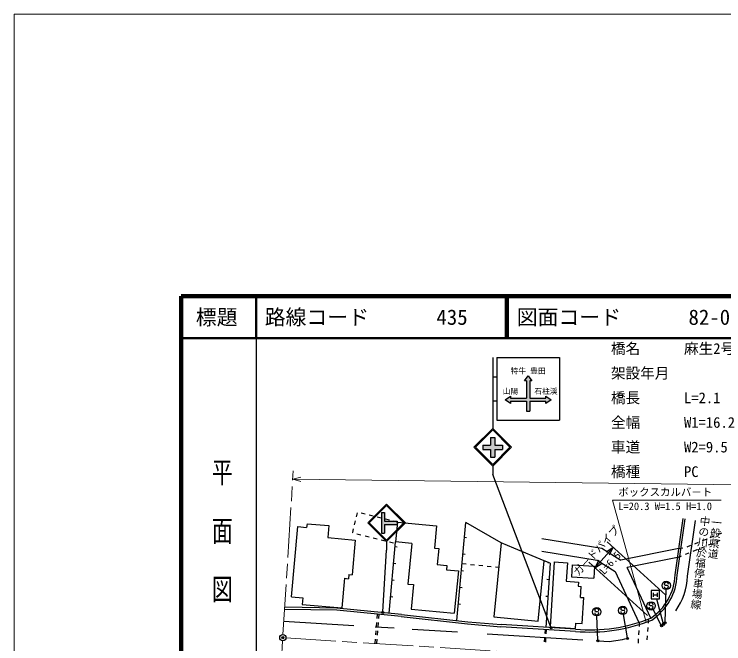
# Model space of a CAD drawing. Units: millimetres, scale not verified. Extents: x 0 to 700000, y -47500 to 447500.
# Drawn here: x 0 to 169983, y 296837 to 447500 of the extents above; entities that cross this region are included whole.
import ezdxf
from ezdxf.enums import TextEntityAlignment as Align

# ---------------------------------------------------------------- set-up
doc = ezdxf.new("R2010")
doc.units = ezdxf.units.MM
doc.header["$LTSCALE"] = 1000
doc.header["$PDMODE"] = 32
doc.header["$PDSIZE"] = 500
doc.linetypes.add('CHAIN', pattern=[18.5, 12, -1.5, 3.5, -1.5])
for name, color, linetype, lineweight in [('作業レイヤ1', 7, 'Continuous', 13), ('作業ﾚｲﾔ1', 7, 'Continuous', 25), ('作業ﾚｲﾔ3', 7, 'Continuous', 13)]:
    doc.layers.add(name, color=color, linetype=linetype, lineweight=lineweight)
doc.styles.add('@ＭＳ ゴシック', font='')
doc.styles.add('ＭＳ ゴシック', font='')
doc.styles.get('@ＭＳ ゴシック').set_extended_font_data('@MS Gothic')
doc.styles.get('ＭＳ ゴシック').set_extended_font_data('MS Gothic')

msp = doc.modelspace()

# ---------------------------------------------------------------- hatches: boundary and pattern name
at = {"layer": '作業ﾚｲﾔ1'}
for points in [[(118869, 356114), (118869, 355614), (122744, 355614), (122744, 359739), (122244, 359739), (123119, 360989), (123994, 359739), (123494, 359739), (123494, 355614), (127369, 355614), (127369, 356114), (128619, 355239), (127369, 354364), (127369, 354864), (123494, 354864), (123494, 352489), (122744, 352489), (122744, 354864), (118869, 354864), (118869, 354364), (117619, 355239)], [(112259, 344355), (114119, 344355), (114120, 346215), (115120, 346215), (115119, 344355), (116979, 344355), (116979, 343355), (115119, 343355), (115118, 341495), (114118, 341495), (114119, 343355), (112259, 343355)], [(87954, 328277), (88704, 328277), (88704, 326152), (91704, 326152), (91704, 325402), (88704, 325402), (88704, 323277), (87954, 323277)]]:
    msp.add_hatch(color=256, dxfattribs=at).paths.add_polyline_path(points)

# ---------------------------------------------------------------- linework, layer by layer
at = {"layer": '作業レイヤ1'}
msp.add_lwpolyline([(0, -47500), (700000, -47500), (700000, 447500), (0, 447500)], close=True, dxfattribs=at)
at = {"layer": '作業ﾚｲﾔ1', "lineweight": 140}
for p, q in [((40000, 380000), (40000, 20000)), ((680000, 380000), (40000, 380000))]:
    msp.add_line(p, q, dxfattribs=at)
at = {"layer": '作業ﾚｲﾔ1', "lineweight": 50}
for p, q in [((58000, 380000), (58000, 370000)), ((117750, 380000), (117750, 370000)), ((118250, 380000), (118250, 370000)), ((40000, 370000), (680000, 370000))]:
    msp.add_line(p, q, dxfattribs=at)
at = {"layer": '作業ﾚｲﾔ1'}
for p, q in [((58000, 370000), (58000, 20000)), ((114619, 365355), (114619, 348355)), ((115619, 365355), (115619, 350355)), ((115619, 365355), (130619, 365355)), ((130619, 365355), (130619, 350355)), ((114619, 360730), (115619, 360730)), ((122244, 359739), (123119, 360989)), ((123119, 360989), (123994, 359739)), ((122744, 359739), (122244, 359739)), ((122744, 359739), (122744, 355614)), ((123994, 359739), (123494, 359739)), ((123494, 359739), (123494, 355614)), ((117619, 355239), (118869, 356114)), ((118869, 356114), (118869, 355614)), ((118869, 355614), (122744, 355614)), ((123494, 355614), (127369, 355614)), ((127369, 356114), (128619, 355239)), ((127369, 355614), (127369, 356114)), ((114619, 354980), (115619, 354980)), ((118869, 354364), (117619, 355239)), ((118869, 354864), (118869, 354364)), ((118869, 354864), (122744, 354864)), ((122744, 354864), (122744, 352489)), ((123494, 354864), (123494, 352489)), ((123494, 354864), (127369, 354864)), ((128619, 355239), (127369, 354364)), ((127369, 354364), (127369, 354864)), ((122744, 352489), (123494, 352489)), ((115619, 350355), (130619, 350355)), ((110118, 343855), (114618, 348355)), ((110472, 343855), (114618, 348001)), ((119119, 343855), (114619, 348355)), ((118765, 343855), (114620, 348000)), ((114120, 346215), (114119, 344355)), ((114120, 346215), (115120, 346215)), ((115120, 346215), (115119, 344355)), ((110119, 343855), (114618, 339355)), ((110472, 343855), (114618, 339708)), ((112259, 344355), (112259, 343355)), ((112259, 344355), (114119, 344355)), ((114618, 339708), (118765, 343855)), ((114619, 339355), (119119, 343855)), ((115119, 344355), (116979, 344355)), ((116979, 344355), (116979, 343355)), ((112259, 343355), (114119, 343355)), ((114119, 343355), (114118, 341495)), ((115119, 343355), (115118, 341495)), ((115119, 343355), (116979, 343355)), ((114118, 341495), (115118, 341495)), ((114619, 339355), (114619, 337355)), ((128565, 300820), (114619, 337355)), ((84704, 325777), (89204, 330277)), ((85058, 325777), (89204, 329923)), ((93704, 325777), (89204, 330277)), ((93351, 325777), (89204, 329923)), ((82192, 328199), (81952, 327229)), ((84054, 327853), (83083, 328093)), ((87954, 328277), (87954, 323277)), ((87954, 328277), (88704, 328277)), ((88704, 328277), (88704, 326152)), ((85995, 327374), (85024, 327613)), ((87937, 326894), (86966, 327134)), ((89879, 326415), (88908, 326655)), ((158325, 313312), (160246, 326788)), ((158820, 313241), (160741, 326717)), ((66395, 308045), (67904, 324867)), ((67904, 324867), (70058, 324673)), ((70140, 325583), (70058, 324673)), ((70140, 325583), (75398, 325111)), ((75398, 325111), (75141, 322240)), ((81713, 326258), (81473, 325287)), ((84705, 325777), (89204, 321277)), ((85058, 325777), (89204, 321630)), ((88704, 326152), (91704, 326152)), ((88704, 325402), (91704, 325402)), ((88704, 325402), (88704, 323277)), ((89204, 321277), (93704, 325777)), ((89204, 321630), (93351, 325777)), ((91820, 325936), (90850, 326176)), ((91820, 325936), (91366, 321239)), ((91704, 326152), (91704, 325402)), ((91820, 325936), (101192, 325029)), ((101192, 325029), (100677, 319716)), ((106066, 302416), (108200, 325874)), ((116652, 320961), (108200, 325874)), ((161314, 313026), (163216, 326364)), ((81234, 324316), (81020, 323452)), ((81020, 323452), (81127, 323425)), ((82098, 323186), (83068, 322946)), ((87954, 323277), (88704, 323277)), ((168593, 323023), (169521, 323396)), ((75141, 322240), (81698, 321652)), ((81698, 321652), (80953, 313347)), ((84039, 322706), (85010, 322467)), ((85981, 322227), (86952, 321988)), ((87923, 321748), (88894, 321508)), ((89205, 321277), (89205, 319277)), ((89864, 321269), (90835, 321029)), ((107878, 322334), (108376, 322289)), ((126373, 322041), (140758, 319753)), ((164883, 321528), (165811, 321902)), ((166738, 322275), (167666, 322649)), ((168199, 321247), (169126, 321620)), ((89808, 304159), (91366, 321239)), ((91262, 320093), (91759, 320048)), ((95243, 320864), (91366, 321239)), ((95243, 320864), (94302, 311137)), ((100677, 319716), (101709, 319616)), ((101709, 319616), (101339, 315793)), ((116652, 320961), (114873, 303283)), ((119719, 319691), (116652, 320961)), ((126943, 316702), (119719, 319691)), ((143488, 319866), (139127, 315046)), ((140758, 319753), (145291, 316861)), ((143488, 319866), (141808, 318780)), ((156089, 308464), (142005, 321207)), ((142576, 318086), (143488, 319866)), ((159222, 319607), (145291, 316861)), ((159222, 319607), (160203, 319800)), ((161173, 320033), (162100, 320407)), ((163028, 320780), (163955, 321154)), ((164489, 319752), (165416, 320125)), ((166344, 320499), (167271, 320873)), ((88275, 304456), (89205, 319277)), ((107516, 318351), (108014, 318305)), ((126426, 318994), (139671, 316888)), ((158923, 317509), (159851, 317883)), ((160778, 318257), (161706, 318631)), ((162633, 319004), (163561, 319378)), ((125486, 302216), (126943, 316702)), ((128354, 316148), (126943, 316702)), ((128354, 316148), (127855, 316179)), ((129375, 316448), (128401, 300906)), ((129375, 316448), (132517, 316251)), ((132517, 316251), (132238, 311803)), ((151728, 303644), (137644, 316388)), ((140039, 316826), (139127, 315046)), ((139671, 316888), (143940, 314164)), ((158923, 317509), (146804, 315121)), ((90898, 316110), (91396, 316064)), ((101339, 315793), (103631, 315571)), ((103631, 315571), (103533, 314562)), ((103533, 314562), (106411, 314284)), ((107306, 316047), (108301, 315947)), ((109296, 315847), (110291, 315747)), ((111286, 315647), (112281, 315547)), ((113276, 315447), (114271, 315347)), ((115266, 315247), (116069, 315166)), ((128354, 316148), (127390, 300757)), ((133686, 315723), (133507, 312861)), ((133686, 315723), (139042, 315387)), ((139042, 315387), (138862, 312526)), ((139127, 315046), (140807, 316131)), ((152470, 302973), (146804, 315121)), ((80193, 313415), (80104, 312416)), ((80193, 313415), (80953, 313347)), ((106411, 314284), (105431, 304156)), ((107154, 314367), (107651, 314322)), ((133507, 312861), (138862, 312526)), ((143940, 314164), (149634, 301955)), ((79103, 312505), (78466, 305406)), ((79103, 312505), (80104, 312416)), ((90535, 312126), (91033, 312081)), ((94302, 311137), (95680, 311004)), ((128104, 312155), (127605, 312187)), ((132238, 311803), (135180, 311619)), ((135180, 311619), (135117, 310614)), ((95680, 311004), (95114, 305154)), ((106791, 310383), (107289, 310338)), ((135117, 310614), (135828, 310569)), ((135663, 307936), (135828, 310569)), ((152558, 309570), (152558, 307570)), ((154558, 309570), (152558, 309570)), ((154558, 307570), (154558, 309570)), ((155808, 310939), (155709, 311057)), ((156053, 310800), (155808, 310939)), ((155925, 302000), (156172, 309799)), ((156354, 310797), (156053, 310800)), ((156599, 310685), (156354, 310797)), ((156705, 310549), (156599, 310685)), ((66395, 308045), (69105, 307802)), ((69105, 307802), (68966, 306258)), ((90171, 308143), (90669, 308097)), ((127854, 308163), (127355, 308194)), ((135663, 307936), (136459, 307886)), ((136069, 301663), (136459, 307886)), ((153058, 309070), (153058, 308070)), ((153058, 308570), (154058, 308570)), ((154058, 309070), (154058, 308070)), ((68966, 306258), (78466, 305406)), ((106429, 306400), (106927, 306355)), ((152159, 306046), (152060, 306164)), ((152404, 305906), (152159, 306046)), ((152558, 307570), (154558, 307570)), ((153833, 307570), (155469, 301642)), ((77281, 304849), (64790, 305081)), ((77310, 305348), (64800, 305581)), ((92697, 303382), (77281, 304849)), ((92748, 303880), (77310, 305348)), ((95114, 305154), (105431, 304156)), ((139155, 304631), (139056, 304749)), ((139400, 304492), (139155, 304631)), ((139701, 304489), (139400, 304492)), ((139946, 304378), (139701, 304489)), ((140052, 304241), (139946, 304378)), ((145387, 304959), (145288, 305077)), ((145632, 304819), (145387, 304959)), ((145933, 304817), (145632, 304819)), ((146178, 304705), (145933, 304817)), ((146284, 304569), (146178, 304705)), ((152705, 305904), (152404, 305906)), ((152950, 305792), (152705, 305904)), ((153056, 305656), (152950, 305792)), ((155016, 301291), (153025, 305023)), ((86980, 303926), (86899, 302929)), ((87328, 303893), (87247, 302896)), ((92697, 303382), (108621, 301633)), ((92748, 303880), (108670, 302130)), ((114873, 303283), (125486, 302216)), ((127604, 304171), (127105, 304202)), ((139805, 297723), (139588, 303491)), ((146885, 298274), (145949, 303832)), ((151893, 302746), (151831, 301748)), ((64593, 302288), (81339, 301238)), ((86476, 300916), (91045, 300630)), ((86818, 301933), (86737, 300936)), ((87166, 301900), (87085, 300903)), ((108621, 301633), (116604, 300932)), ((108670, 302130), (116642, 301430)), ((134433, 299814), (116604, 300932)), ((134471, 300313), (116642, 301430)), ((128401, 300906), (134440, 300528)), ((134440, 300528), (134517, 301760)), ((134517, 301760), (136069, 301663)), ((149742, 301989), (149679, 300991)), ((86656, 299939), (86575, 298943)), ((87004, 299906), (86923, 298909)), ((95293, 300364), (106205, 299680)), ((113307, 299234), (136203, 297799)), ((127163, 300270), (127086, 299273)), ((127462, 300251), (127386, 299254)), ((149617, 299993), (149554, 298995)), ((151768, 300750), (151706, 299752)), ((86493, 297946), (86412, 296949)), ((86842, 297913), (86761, 296916)), ((127010, 298276), (126934, 297279)), ((127310, 298257), (127233, 297260)), ((139960, 297564), (142506, 297404)), ((149491, 297997), (149429, 296999)), ((151643, 298754), (151580, 297756))]:
    msp.add_line(p, q, dxfattribs=at)
at = {"layer": '作業ﾚｲﾔ1', "linetype": 'CHAIN', "lineweight": 13}
for p, q in [((64390, 299044), (66847, 338217)), ((64296, 297547), (61839, 258374)), ((65092, 298249), (163398, 292082))]:
    msp.add_line(p, q, dxfattribs=at)
at = {"layer": '作業ﾚｲﾔ1', "lineweight": 13}
for p, q in [((68660, 336714), (66722, 336221)), ((66722, 336221), (463800, 331217)), ((66722, 336221), (68647, 335679)), ((143330, 331169), (151350, 302009)), ((143330, 331169), (169330, 331169))]:
    msp.add_line(p, q, dxfattribs=at)
at = {"layer": '作業ﾚｲﾔ1'}
for centre, radius in [((156203, 310798), 1000), ((152555, 305905), 1000), ((88266, 304306), 150), ((88266, 304306), 120), ((88266, 304306), 90), ((88266, 304306), 60), ((88266, 304306), 30), ((139551, 304491), 1000), ((145783, 304818), 1000), ((155086, 301159), 150), ((155086, 301159), 120), ((155086, 301159), 90), ((155086, 301159), 60), ((155086, 301159), 30), ((155509, 301497), 150), ((155509, 301497), 120), ((155509, 301497), 90), ((155509, 301497), 60), ((155509, 301497), 30), ((155920, 301850), 150), ((155920, 301850), 120), ((155920, 301850), 90), ((155920, 301850), 60), ((155920, 301850), 30), ((128618, 300680), 150), ((128618, 300680), 120), ((128618, 300680), 90), ((128618, 300680), 60), ((128618, 300680), 30), ((64343, 298296), 750), ((139811, 297573), 150), ((139811, 297573), 120), ((139811, 297573), 90), ((139811, 297573), 60), ((139811, 297573), 30), ((146909, 298126), 150), ((146909, 298126), 120), ((146909, 298126), 90), ((146909, 298126), 60), ((146909, 298126), 30)]:
    msp.add_circle(centre, radius, dxfattribs=at)
for centre, radius, start, end in [((145248, 313890), 13089, 303.4833, 357.46777), ((145248, 313890), 13589, 303.26947, 357.46777), ((145248, 313890), 16089, 325.20443, 356.9201), ((156209, 311053), 500, 359.55488, 179.55488), ((156205, 310553), 500, 179.55488, 359.55488), ((152560, 306160), 500, 359.55488, 179.55488), ((139556, 304745), 500, 359.55488, 179.55488), ((145784, 304573), 500, 179.55488, 359.55488), ((145788, 305073), 500, 359.55488, 179.55488), ((152556, 305660), 500, 179.55488, 359.55488), ((137956, 338953), 38797, 264.84717, 291.96871), ((139552, 304245), 500, 179.55488, 359.55488), ((137956, 338953), 39297, 264.84717, 292.04174), ((145248, 313890), 16089, 308.22963, 311.01815), ((137956, 338953), 41797, 276.25041, 282.16429)]:
    msp.add_arc(centre, radius, start, end, dxfattribs=at)
for p in [(88266, 304306), (128618, 300680), (155086, 301159), (155509, 301497), (155920, 301850), (64343, 298296), (64343, 298296), (139811, 297573), (146909, 298126)]:
    msp.add_point(p, dxfattribs=at)

# ---------------------------------------------------------------- texts
at = {"layer": '作業ﾚｲﾔ1', "style": 'ＭＳ ゴシック'}
msp.add_text('標題', height=3666, dxfattribs=at).set_placement((48500, 375000), align=Align.MIDDLE_CENTER)
for s, p in [('路線コード', (60000, 375000)), ('435', (101142, 375000)), ('図面コード', (120380, 375000)), ('82-0', (161521, 375000))]:
    msp.add_text(s, height=3666, dxfattribs=at).set_placement(p, align=Align.MIDDLE_LEFT)
for s, p in [('特牛 豊田', (123119, 361089)), ('山陽', (118869, 356214)), ('石柱渓', (127369, 356214))]:
    msp.add_text(s, height=1320, dxfattribs=at).set_placement(p, align=Align.BOTTOM_CENTER)
at = {"layer": '作業ﾚｲﾔ1', "style": '@ＭＳ ゴシック', "width": 1.4}
msp.add_text('平  面  図', height=3666, rotation=270, dxfattribs=at).set_placement((49777, 306475), align=Align.MIDDLE_RIGHT)
at = {"layer": '作業ﾚｲﾔ1', "style": 'ＭＳ ゴシック'}
msp.add_text('ボックスカルバ－ト', height=1833, dxfattribs=at).set_placement((144705, 331669), align=Align.BOTTOM_LEFT)
msp.add_text('L=20.3 W=1.5 H=1.0', height=1833, dxfattribs=at).set_placement((144705, 330669), align=Align.TOP_LEFT)
at = {"layer": '作業ﾚｲﾔ1', "style": '@ＭＳ ゴシック'}
for s, p in [('中の川於福停車場線', (165550, 327406)), ('一般県道', (168334, 327107))]:
    msp.add_text(s, height=1833, rotation=263.868, dxfattribs=at).set_placement(p, align=Align.MIDDLE_LEFT)
at = {"layer": '作業ﾚｲﾔ1', "style": 'ＭＳ ゴシック'}
msp.add_text('ガ－ドパイプ', height=1833, rotation=47.86, dxfattribs=at).set_placement((140566, 318127), align=Align.BOTTOM_CENTER)
at = {"layer": '作業ﾚｲﾔ1', "style": '@ＭＳ ゴシック'}
msp.add_text('L=6.5', height=1833, rotation=47.86, dxfattribs=at).set_placement((142049, 316785), align=Align.TOP_CENTER)
at = {"layer": '作業ﾚｲﾔ3', "style": 'ＭＳ ゴシック'}
for s, p in [('橋名\u3000\u3000\u3000麻生2号B橋', (142948, 365431)), ('架設年月\u3000', (142948, 359540)), ('橋長\u3000\u3000\u3000L=2.1', (142948, 353649)), ('全幅\u3000\u3000\u3000W1=16.2', (142948, 347758)), ('車道\u3000\u3000\u3000W2=9.5', (142948, 341867)), ('橋種\u3000\u3000\u3000PC', (142948, 335976))]:
    msp.add_text(s, height=2566, dxfattribs=at).set_placement(p, align=Align.BOTTOM_LEFT)

doc.saveas('drawing.dxf')
